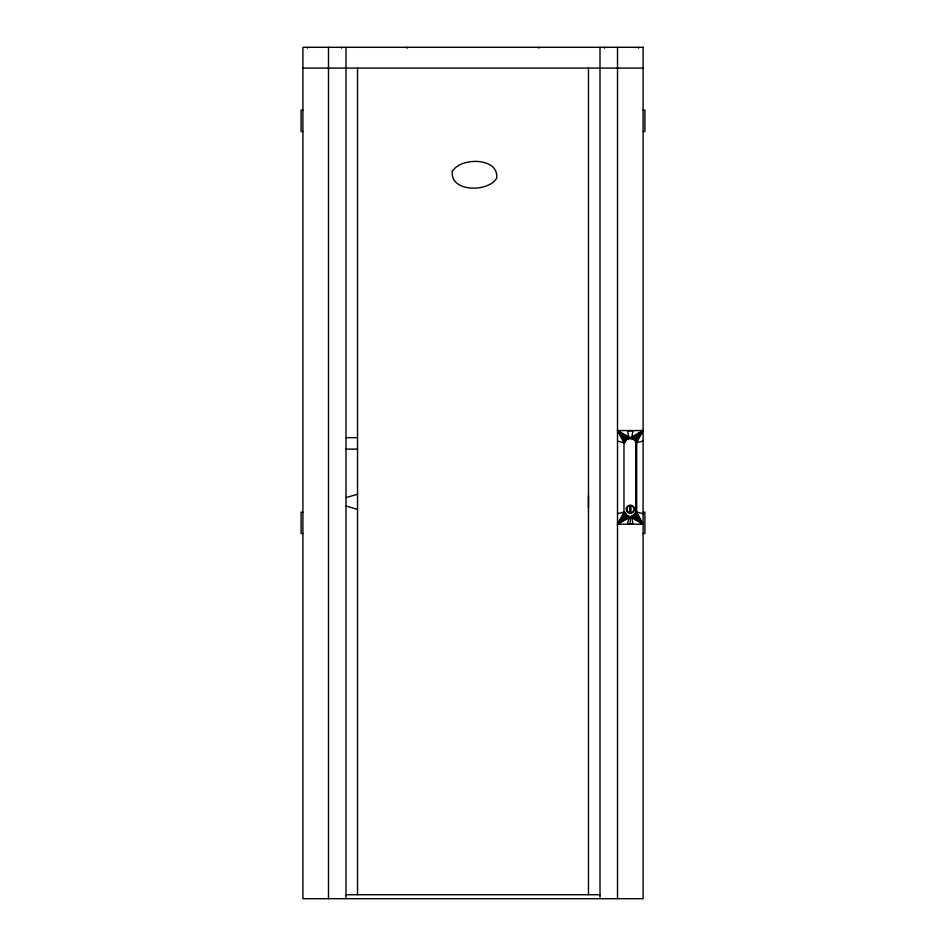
<?xml version="1.0" encoding="UTF-8"?>
<svg xmlns="http://www.w3.org/2000/svg" width="946" height="946" viewBox="0 0 946 946"><rect width="100%" height="100%" fill="white"/><g stroke="black" fill="none" stroke-linecap="round" stroke-linejoin="round"><path stroke-width="1.42" d="M624.585 441.333L623.97 442.728L623.97 512.058C625.46 518.42 635.144 518.42 636.634 512.058L636.634 442.728C635.31 437.17 627.056 436.047 624.585 441.333L617.513 430.56L643.091 430.56L636.634 442.728L643.091 441.073M624.254 442.799C625.696 436.745 634.908 436.745 636.351 442.799L636.351 511.975L633.986 515.393L631.597 516.528M624.632 442.905C626.015 437.265 634.589 437.265 635.96 442.905L635.96 511.881L633.773 515.038L631.526 516.114M636.019 441.333L643.091 430.56L630.296 437.797L617.513 430.56L623.97 442.728L617.513 441.073M624.585 513.453L617.513 524.226L643.091 524.226L636.634 512.058L643.091 513.713M635.18 440.127L643.091 430.56L631.656 437.951L632.969 430.868L627.636 430.868L628.948 437.951L617.513 430.56L625.412 440.127M625.412 514.659L617.513 524.226L630.296 516.989L643.091 524.226L636.019 513.453M634.151 439.133L643.091 430.56L632.957 438.4M626.453 515.653L617.513 524.226L623.97 512.058L617.513 513.713M627.647 516.386L617.513 524.226L628.948 516.835L627.636 523.918L632.969 523.918L631.656 516.835L643.091 524.226L635.18 514.659M346 497.608L357.529 494.238M588.471 507.872L588.471 495.763M302.909 68.088L643.091 68.088M302.909 110.162L301.1 110.162L301.1 131.541L302.909 131.541M643.091 110.162L644.9 110.162L644.9 131.541L643.091 131.541M346 437.655L357.529 437.655M346 449.137L357.529 449.137M302.909 512.129L301.1 512.129L301.1 533.509L302.909 533.509M643.091 512.129L644.9 512.129L644.9 533.509L643.091 533.509M346 894.727L600 894.727M357.529 509.397L346 506.027M629.078 516.114L626.831 515.038L624.632 511.881M628.995 516.528L626.619 515.393L624.254 511.975M627.647 438.4L617.513 430.56L626.453 439.133M632.957 516.386L643.091 524.226L634.151 515.653M638.55 47.3L638.55 48.151M634.045 507.73L634.045 510.745M630.296 516.989L630.296 524.226M626.559 507.73L626.559 510.745M617.513 47.3L617.513 898.7M604.541 47.3L604.541 48.151M600 47.3L600 898.7M588.471 68.088L588.471 894.727M538.771 47.3L538.771 48.151M407.229 47.3L407.229 48.151M357.529 68.088L357.529 894.727M346 47.3L346 898.7M341.459 47.3L341.459 48.151M328.487 47.3L328.487 898.7M307.45 47.3L307.45 48.151M626.37 508.191L626.772 511.278A4.068 4.068 0 0 0 633.832 511.278L633.832 507.198A4.068 4.068 0 0 0 626.772 507.198L626.37 508.191M452.342 171.356C449.776 192.322 488.278 192.582 496.65 178.215C499.216 157.249 460.714 156.989 452.342 171.356M643.091 47.3L302.909 47.3L302.909 898.7L643.091 898.7L643.091 47.3M630.947 506.311L629.658 506.311L629.658 512.164L630.947 512.164L630.947 506.311M628.475 512.389A3.642 3.642 0 0 0 633.938 509.244A3.642 3.642 0 0 0 628.475 506.086A3.642 3.642 0 0 0 628.475 512.389"/></g></svg>
